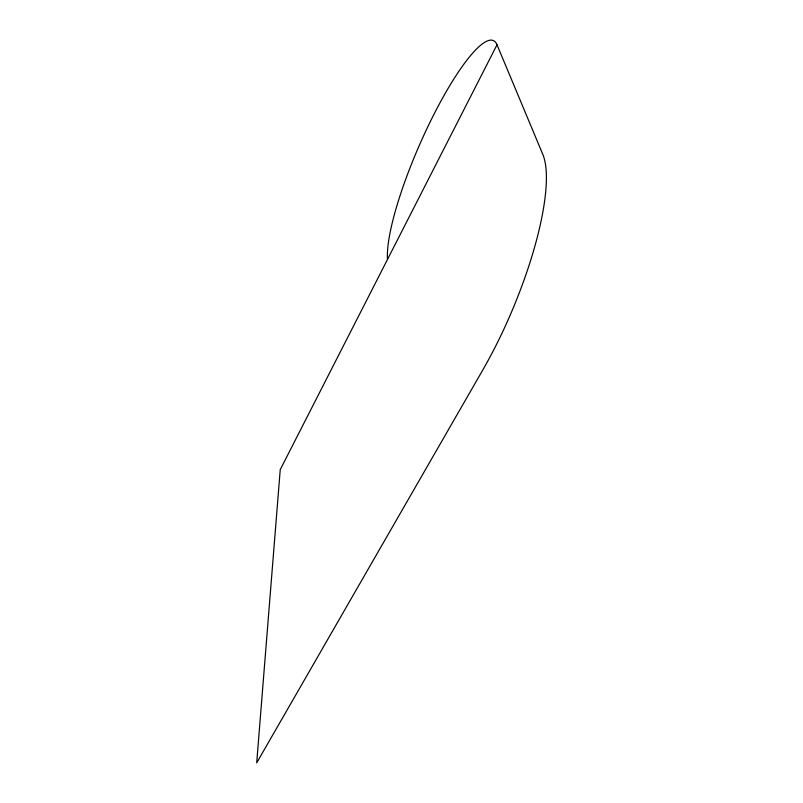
<?xml version="1.0" encoding="UTF-8"?>
<svg xmlns="http://www.w3.org/2000/svg" width="803" height="803" viewBox="0 0 803 803"><rect width="100%" height="100%" fill="white"/><g stroke="black" fill="none" stroke-linecap="round" stroke-linejoin="round"><path stroke-width="1.2" d="M497.017 44.787L280.237 469.635L256.699 762.85L482.824 369.932A160.058 43.332 -67.2 0 0 542.768 154.286L497.017 44.787A125.72 25.917 -66.4 0 0 434.282 113.675A125.72 25.917 -66.4 0 0 387.508 259.399"/></g></svg>
